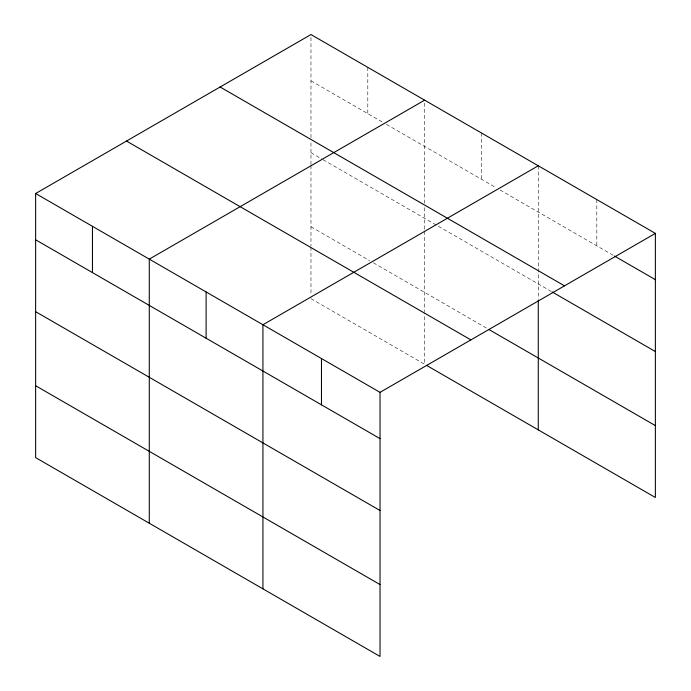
<?xml version="1.0" encoding="UTF-8"?>
<svg xmlns="http://www.w3.org/2000/svg" width="691" height="691" viewBox="0 0 691 691"><rect width="100%" height="100%" fill="white"/><g stroke="black" fill="none" stroke-linecap="round" stroke-linejoin="round"><path stroke-width="0.52" stroke-dasharray="3.46 2.59" d="M310.976 164.518L310.976 141.983M310.976 137.69L310.976 34.55M424.628 207.594L424.628 230.129M424.628 203.301L424.628 100.169M310.976 80.83L382.702 122.238M386.433 124.389L496.354 187.857M500.077 190.008L613.548 255.515M310.976 152.711L322.153 159.163M323.086 159.699L551.288 291.455M310.976 226.769L369.659 260.654M373.39 262.805L487.967 328.959M310.976 298.65L424.628 364.261L424.628 312.764M596.817 199.578L596.817 245.858M538.272 165.78L538.272 298.97M481.446 132.974L481.446 179.254M424.628 231.209L424.628 311.693M367.802 67.355L367.802 113.635M310.976 165.59L310.976 246.082M310.976 247.153L310.976 294.357"/><path stroke-width="1.04" d="M380.024 510.511L380.024 392.35L35.63 193.515L35.63 457.615L380.024 656.45L380.024 510.511L35.63 311.676M426.485 365.34L655.37 497.485L655.37 233.385L310.976 34.55L35.63 193.515M424.628 100.169L149.282 259.134L149.282 523.234M538.272 165.78L262.934 324.744L262.934 588.844M380.024 392.35L655.37 233.385M614.48 256.059L655.37 279.665M220.109 87.006L564.504 285.841M552.213 291.991L655.37 351.546M488.9 329.495L655.37 425.604M126.496 141.059L470.891 339.894M35.63 239.794L380.024 438.63M35.63 385.733L380.024 584.569M538.272 300.041L538.272 429.88M321.479 358.551L321.479 404.831M206.108 291.939L206.108 338.219M92.456 226.328L92.456 272.6"/></g></svg>
